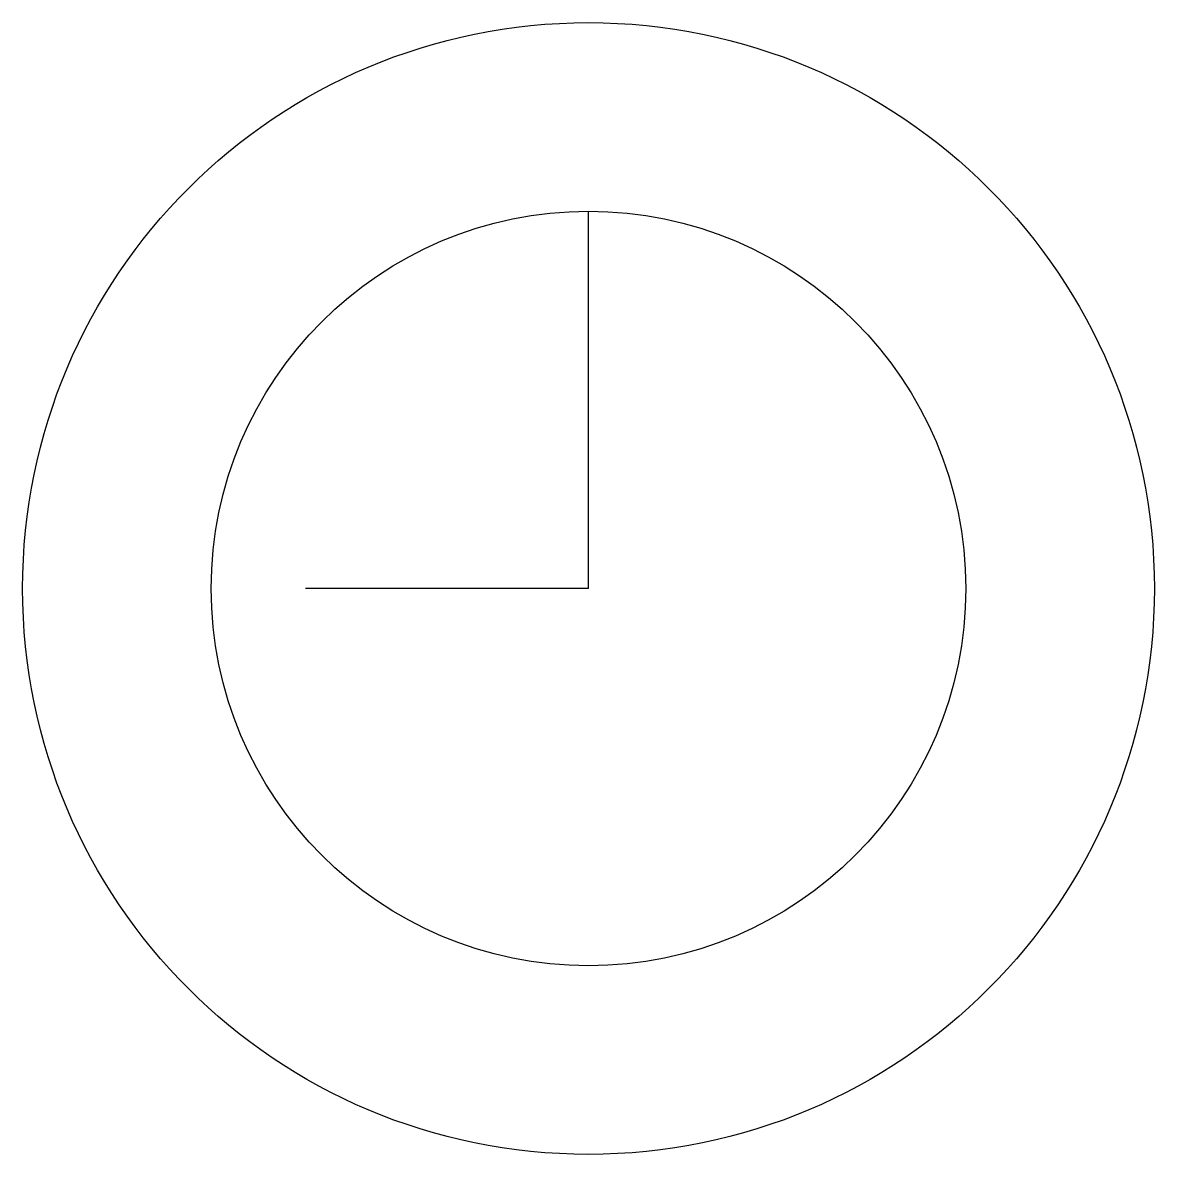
# Model space of a CAD drawing. Extents: x 655 to 685, y 425 to 455.
import ezdxf

# ---------------------------------------------------------------- set-up
doc = ezdxf.new("R2010")
doc.units = 0
doc.header["$LTSCALE"] = 20
doc.header["$MEASUREMENT"] = 0
doc.layers.get('0').update_dxf_attribs({"linetype": 'CONTINUOUS'})

msp = doc.modelspace()

# ---------------------------------------------------------------- linework, layer by layer
for q in [(670, 450), (662.5, 440)]:
    msp.add_line((670, 440), q)
for radius in [15, 10]:
    msp.add_circle((670, 440), radius)

doc.saveas('drawing.dxf')
